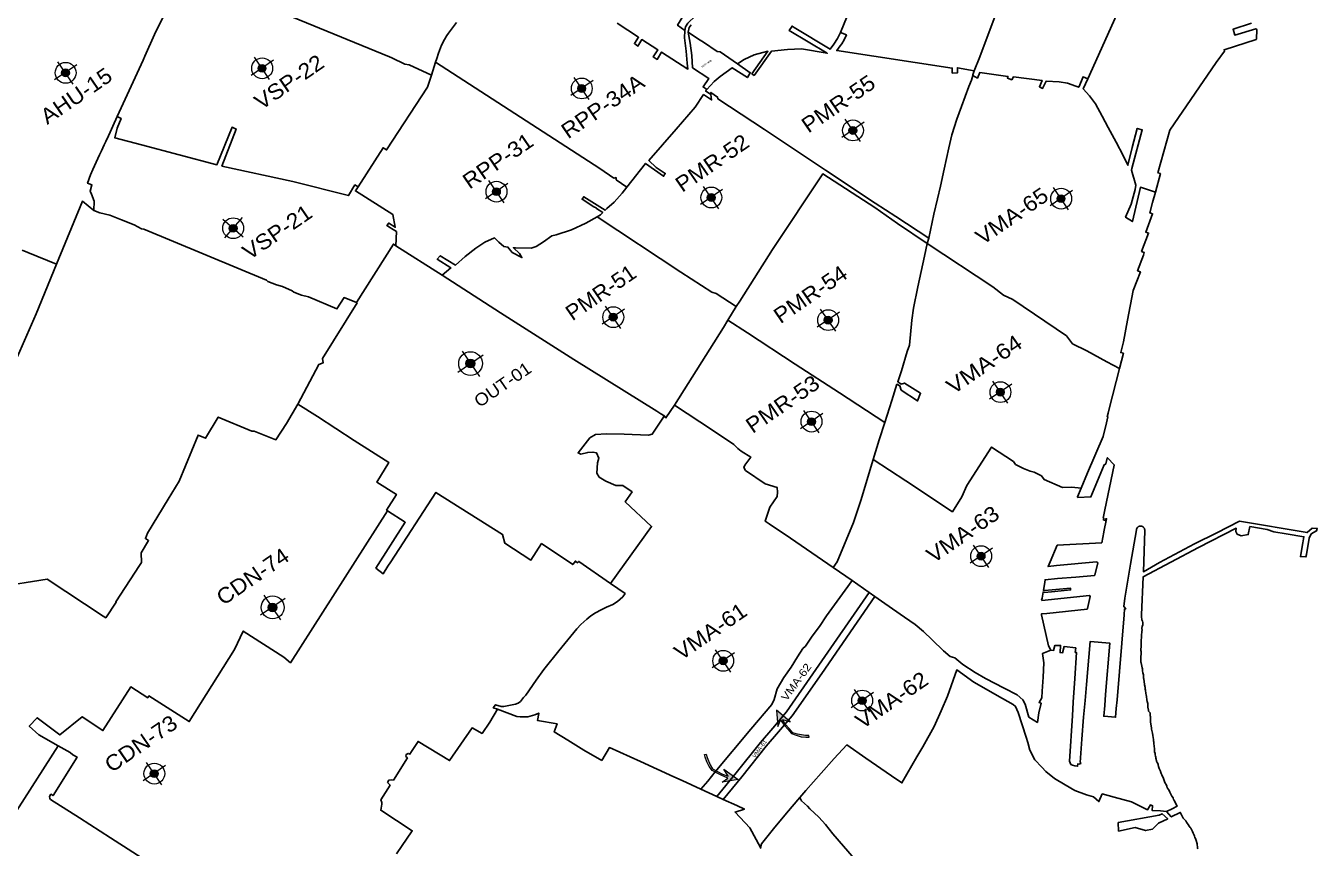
# Model space of a CAD drawing. Header units: metres. Extents: x 263924 to 318888, y 5017073 to 5064560.
# Drawn here: x 292786 to 302816, y 5038411 to 5044795 of the extents above; entities that cross this region are included whole.
import ezdxf

# ---------------------------------------------------------------- set-up
doc = ezdxf.new("R2010")
doc.units = ezdxf.units.M
doc.header["$LTSCALE"] = 38
for name, color, linetype, lineweight in [('1', 7, 'Continuous', 25), ('60', 7, 'Continuous', 13), ('61', 7, 'Continuous', 13)]:
    doc.layers.add(name, color=color, linetype=linetype, lineweight=lineweight)
doc.layers.add('6', color=7, linetype='Continuous')

msp = doc.modelspace()

# ---------------------------------------------------------------- hatches: boundary and pattern name
at = {"layer": '60'}
for points in [[(298722.32, 5039391.11), (298617.55, 5039482.73), (298627.04, 5039355.52), (298648.39, 5039405.37), (298681.58, 5039360.68), (298703.77, 5039334.49), (298734.03, 5039302.3), (298769.62, 5039287.43), (298809.32, 5039276.38), (298845.3, 5039273.42), (298869.12, 5039272.62), (298867.95, 5039285.38), (298841.27, 5039286.12), (298780.43, 5039296.92), (298744.05, 5039307.37), (298715.55, 5039339.81), (298687.04, 5039372.26), (298661.93, 5039410.95)], [(298206.65, 5039024.24), (298320.04, 5038943.53), (298194.09, 5038923.31), (298237.64, 5038955.62), (298186.48, 5038977.56), (298155.86, 5038993.09), (298117.55, 5039015.07), (298094.83, 5039046.25), (298074.9, 5039082.31), (298063.69, 5039116.64), (298057.39, 5039139.62), (298070.08, 5039141.44), (298076.97, 5039115.65), (298101.57, 5039058.96), (298120.16, 5039025.99), (298158.32, 5039005.78), (298196.48, 5038985.56), (298239.94, 5038970.08)]]:
    msp.add_hatch(color=256, dxfattribs=at).paths.add_polyline_path(points)
at = {"layer": '61'}
for points in [[(294646.07, 5044481.7, 1), (294595.71, 5044447.37, 1)], [(293119.74, 5044446.5, 1), (293069.39, 5044412.17, 1)], [(297128.72, 5044325.34, 1), (297078.36, 5044291.01, 1)], [(299234.99, 5043999.44, 1), (299184.63, 5043965.11, 1)], [(296466.26, 5043524.18, 1), (296415.9, 5043489.85, 1)], [(298134.86, 5043478.86, 1), (298084.5, 5043444.53, 1)], [(300851.82, 5043469.88, 1), (300801.47, 5043435.55, 1)], [(294416.1, 5043245.95, 1), (294376.28, 5043199.81, 1)], [(297373.23, 5042550.05, 1), (297322.88, 5042515.72, 1)], [(299042.57, 5042527.01, 1), (298992.21, 5042492.68, 1)], [(296259, 5042145.17, 1), (296219.87, 5042202.31, 1)], [(300380.34, 5041968.05, 1), (300329.98, 5041933.73, 1)], [(298913.18, 5041739.26, 1), (298862.82, 5041704.93, 1)], [(300230.63, 5040694.68, 1), (300180.28, 5040660.35, 1)], [(294730.01, 5040298.32, 1), (294674.62, 5040260.56, 1)], [(298227.35, 5039882.15, 1), (298177, 5039847.82, 1)], [(299306.73, 5039573.68, 1), (299256.37, 5039539.35, 1)], [(293808.63, 5039006.76, 1), (293758.27, 5038972.43, 1)]]:
    msp.add_hatch(color=256, dxfattribs=at).paths.add_polyline_path(points)

# ---------------------------------------------------------------- linework, layer by layer
at = {"layer": '1'}
for points in [[(297909.97, 5044788), (297903.8, 5044758.77), (297847.83, 5044798.88), (297996.47, 5045041.82), (298147.67, 5045283.66), (298165.39, 5045252.35), (298179.78, 5045192.19), (298179.97, 5045162.37), (298165.18, 5045115.12), (298121.66, 5045034.63), (298092.84, 5044987.89), (298046.66, 5044930.64), (297988.06, 5044872.67), (297927.45, 5044815.39)], [(298313.32, 5044499.75), (298412.2, 5044430.7), (298391.19, 5044392.83), (298271.66, 5044468.94), (298179.3, 5044401.89), (298132.22, 5044362.03), (298074.34, 5044299.42), (298046.55, 5044320.16), (298090.83, 5044386.05), (297963.03, 5044468.84), (297959.1, 5044564.24), (297945.79, 5044660.76), (297930.16, 5044745.47), (298009.9, 5044689.79), (298049.95, 5044667.76), (298155.9, 5044596.36), (298177.88, 5044594.03)], [(299787.61, 5043104.39), (299765.15, 5043006.48), (299714.33, 5042769.05), (299680.01, 5042603.31), (299667.42, 5042509.63), (299648.9, 5042315.36), (299632.56, 5042265.61), (299586.49, 5042117.78), (299557.73, 5042031.58), (299584.74, 5042012.64), (299610.47, 5042021.09), (299735.98, 5041942.53), (299712.51, 5041882.98), (299584.36, 5041966.92), (299575.64, 5042000.22), (299551.92, 5042012.02), (299512.42, 5041885.16), (299456.97, 5041715.06), (299105.92, 5041945.24), (298760.72, 5042168.96), (298391.68, 5042410.76), (298238.58, 5042510.89), (298303.86, 5042615.04), (298330.87, 5042657.19), (298584.45, 5043057.93), (298977.33, 5043645.92), (299379.25, 5043383.85), (299556.23, 5043260.87)], [(298303.86, 5042615.04), (298238.58, 5042510.89), (298204.88, 5042453.4), (297824.94, 5041849.19), (297757.32, 5041751.27), (297742.07, 5041768.67), (297718.94, 5041783.07), (297688.02, 5041802.31), (297043.71, 5042203.27), (296472.55, 5042565.9), (296020.25, 5042860.05), (296088.21, 5042914.84), (295981.27, 5042982.96), (296004.52, 5043010.26), (296123, 5042937.12), (296197.98, 5043004.92), (296282.03, 5043068.95), (296350.99, 5043115.96), (296427.19, 5043148.22), (296446.62, 5043129.15), (296459.61, 5043114.53), (296499.48, 5043081.59), (296530.04, 5043077.15), (296564.38, 5043035.46), (296639.46, 5042995.9), (296620.3, 5043027.61), (296573.25, 5043072.43), (296589.93, 5043071.68), (296711.48, 5043068.34), (296750.07, 5043081.45), (296807.71, 5043118.22), (296872.09, 5043164.55), (296905.78, 5043172.82), (297024.14, 5043211.64), (297135.17, 5043262.13), (297222.45, 5043312.59), (297873.92, 5042882.56), (298113.49, 5042726.28), (298147.38, 5042716.96)], [(299456.97, 5041715.06), (299415.02, 5041582.06), (299368.02, 5041428.39), (299271.7, 5041109.98), (299213.6, 5040940.39), (299086.75, 5040633.28), (299056.25, 5040590.3), (298724.67, 5040818.51), (298559.39, 5040928.26), (298528.95, 5040948.9), (298565.22, 5041057.93), (298621.25, 5041140.94), (298624.13, 5041173.66), (298622.12, 5041210.46), (298528.25, 5041239.49), (298375.39, 5041344.08), (298362.06, 5041364.96), (298371.28, 5041383.23), (298416.84, 5041447.06), (298342.35, 5041494.08), (298315.4, 5041512.66), (298286.14, 5041544.87), (298119.75, 5041654.89), (297824.94, 5041849.19), (298204.88, 5042453.4), (298238.58, 5042510.89), (298391.68, 5042410.76), (298760.72, 5042168.96), (299105.92, 5041945.24)], [(298303.73, 5038994.78), (298152.64, 5038812.17), (298028.5, 5038868.58), (298083.95, 5038932.25), (298140.52, 5039003.91), (298417.62, 5039334.82), (298579.16, 5039527.16), (298599.1, 5039566.51), (298622.33, 5039647.47), (298674.04, 5039735.74), (298730.68, 5039817), (298778.83, 5039897.05), (298821.91, 5039961.54), (298841.47, 5039979.27), (298894.82, 5040056.26), (298950.26, 5040131.18), (299005.65, 5040214.39), (299150.37, 5040415.21), (299203.6, 5040489.16), (299337.11, 5040395.58), (298922.93, 5039797.87), (298694.5, 5039468.44), (298587.9, 5039343.17), (298492.66, 5039232.29)], [(298348.33, 5038964.98), (298202.98, 5038789.29), (298152.64, 5038812.17), (298303.73, 5038994.78), (298492.66, 5039232.29), (298587.9, 5039343.17), (298694.5, 5039468.44), (298922.93, 5039797.87), (299337.11, 5040395.58), (299381.11, 5040364.74), (298967.53, 5039768.06), (298739.1, 5039438.64), (298632.5, 5039313.36), (298537.26, 5039202.48)], [(301270.26, 5038610.7), (301273.75, 5038544.19), (301402.76, 5038571.42), (301482.72, 5038547.56), (301536.78, 5038557.92), (301584.55, 5038604.9), (301655.08, 5038640), (301610.9, 5038678.99), (301587.51, 5038667.83)]]:
    msp.add_lwpolyline(points, close=True, dxfattribs=at)
for points in [[(294048.35, 5045196.02), (295612.06, 5044554.94), (295627.72, 5044545.67), (295730.7, 5044498.2), (295763.65, 5044492.8), (295936.83, 5044411.82), (295906.41, 5044317.54), (295588.43, 5043830.76), (295560.78, 5043847.74), (295366.21, 5043545.29), (295342.74, 5043559.14), (295292.51, 5043477.43), (294858.91, 5043585.5), (294309.16, 5043705.84), (294420.19, 5043993.46), (294387.63, 5044007.55), (294270.14, 5043716), (293685.16, 5043871.75), (293478.37, 5043924.82), (293496.5, 5043999.43), (293527.03, 5044074.11), (293496.32, 5044090.42), (293696.36, 5044526.95), (293710.52, 5044558.29), (293786.39, 5044726.32), (293811.11, 5044781.07), (293881.07, 5044919.69)], [(296131.82, 5044821.01), (296068.54, 5044737.73), (296056.35, 5044718.46), (296036.72, 5044687.85), (296014.63, 5044645.13), (295992.23, 5044583.39), (295978.21, 5044540.37), (295968.99, 5044511.52), (295936.83, 5044411.82), (295763.65, 5044492.8), (295730.7, 5044498.2), (295627.72, 5044545.67), (295612.06, 5044554.94), (294048.35, 5045196.02)], [(300376.33, 5045040.42), (300196.15, 5044554.87), (300152.26, 5044446.44), (300022.11, 5044468.83), (300023.14, 5044430.06), (299981.16, 5044427.85), (299981.16, 5044466.78), (299084.36, 5044601.99), (299112.01, 5044638.87), (299123.27, 5044655.26), (299141.69, 5044685.99), (299159.66, 5044723.95), (299113.03, 5044743.36), (299188.43, 5044925.66)], [(301281.12, 5044929.33), (301035.73, 5044383.37), (300997.92, 5044399.65), (300964.36, 5044317.29), (300941.6, 5044326.61), (300876.19, 5044350.66), (300810.93, 5044360.86), (300712.12, 5044365.75), (300683.04, 5044309.37), (300658.39, 5044321.29), (300679.95, 5044370.95), (300457.4, 5044399.96), (300443.24, 5044375.65), (300409.58, 5044388.98), (300413.94, 5044402.13), (300194.94, 5044431.74), (300176.68, 5044388.48), (300140.52, 5044407.97), (300141.57, 5044414.72), (300152.26, 5044446.44), (300196.15, 5044554.87), (300376.33, 5045040.42)], [(293881.07, 5044919.69), (293811.11, 5044781.07), (293786.39, 5044726.32), (293710.52, 5044558.29), (293696.36, 5044526.95), (293496.32, 5044090.42), (293416.94, 5043918.45), (293412.56, 5043908.94), (293406.83, 5043896.53), (293395.17, 5043871.27), (293373.02, 5043823.28), (293359.48, 5043793.93), (293306.13, 5043678.35), (293287.18, 5043637.28), (293265.57, 5043572.14), (293299.49, 5043560), (293286.86, 5043512.13), (293297.41, 5043487.15), (293317.02, 5043434.47), (293313.92, 5043360.81), (293225.21, 5043433.26), (293024.29, 5042943.41), (292801.72, 5043036.15), (292758.26, 5043054.26)], [(299188.43, 5044925.66), (299113.03, 5044743.36), (299090.51, 5044696.24), (299061.84, 5044651.16), (299033.18, 5044612.24), (298754.72, 5044782.28), (298737.65, 5044792.38), (298715.36, 5044757.07), (299010.96, 5044581.39), (298809.54, 5044615.72), (298702.69, 5044612.1), (298576.73, 5044597.43), (298443, 5044409.96), (298425.13, 5044422.33), (298549.47, 5044597.58), (298441.9, 5044568.61), (298365.84, 5044534.18), (298313.32, 5044499.75), (298177.88, 5044594.03), (298155.9, 5044596.36), (298049.95, 5044667.76), (298009.9, 5044689.79), (297930.16, 5044745.47), (297939.08, 5044782.78), (297952.85, 5044801.96)], [(301380.74, 5043274.73), (301328.32, 5043308.28), (301371.79, 5043409.84), (301402.21, 5043523.82), (301408.76, 5043558.53), (301374.76, 5043673.35), (301376.86, 5043686.85), (301456.95, 5043986.73), (301418.44, 5043998.51), (301379.23, 5043850.17), (301346.26, 5043712.38), (301309.5, 5043787.29), (301254.45, 5043892.72), (301193.69, 5044005.96), (301146.14, 5044092.92), (301093.23, 5044189.95), (301047.62, 5044252.41), (300999.32, 5044304.91), (301035.73, 5044383.37), (301281.12, 5044929.33)], [(297952.85, 5044801.96), (297939.08, 5044782.78), (297930.16, 5044745.47), (297945.79, 5044660.76), (297959.1, 5044564.24), (297963.03, 5044468.84), (298090.83, 5044386.05), (298046.55, 5044320.16), (298074.34, 5044299.42), (298065.21, 5044289.54), (298107.12, 5044261.8), (298112.29, 5044218.87), (298050.72, 5044260.55), (297983.71, 5044162.69), (297836.26, 5043993.37), (297625.01, 5043748.92), (297681.52, 5043696.04), (297753.13, 5043649.59), (297739.12, 5043627.53), (297599.2, 5043726.44), (297454.2, 5043543.25), (297372.05, 5043599.75), (297371.06, 5043616.88), (297353.34, 5043612.61), (297243.5, 5043688.16), (295968.99, 5044511.52), (295978.21, 5044540.37), (295992.23, 5044583.39), (296014.63, 5044645.13), (296036.72, 5044687.85), (296056.35, 5044718.46), (296068.54, 5044737.73), (296131.82, 5044821.01)], [(297847.83, 5044798.88), (297903.8, 5044758.77), (297903.09, 5044702.66), (297914.06, 5044596.99), (297923.12, 5044505.1), (297929.14, 5044458.56), (297724.27, 5044590.97), (297689.98, 5044534.08), (297659.15, 5044553.92), (297695.45, 5044607.89), (297569.66, 5044687.74), (297540.47, 5044637.56), (297512.61, 5044656.21), (297545.52, 5044705.7), (297378.66, 5044815.63)], [(297378.66, 5044815.63), (297545.52, 5044705.7), (297512.61, 5044656.21), (297540.47, 5044637.56), (297569.66, 5044687.74), (297695.45, 5044607.89), (297659.15, 5044553.92), (297689.98, 5044534.08), (297724.27, 5044590.97), (297929.14, 5044458.56), (297923.12, 5044505.1), (297914.06, 5044596.99), (297903.09, 5044702.66), (297903.8, 5044758.77), (297909.97, 5044788), (297927.45, 5044815.39)], [(298313.32, 5044499.75), (298365.84, 5044534.18), (298441.9, 5044568.61), (298549.47, 5044597.58), (298425.13, 5044422.33), (298443, 5044409.96), (298576.73, 5044597.43), (298702.69, 5044612.1), (298809.54, 5044615.72), (299010.96, 5044581.39), (298715.36, 5044757.07), (298737.65, 5044792.38), (298754.72, 5044782.28), (299033.18, 5044612.24), (299061.84, 5044651.16), (299090.51, 5044696.24), (299113.03, 5044743.36)], [(302306.09, 5044816.51), (302163.39, 5044768.51), (302176.19, 5044723.31), (302338.79, 5044772.11), (302346.19, 5044766.91), (302343.5, 5044691.84), (302342.59, 5044689.71), (302092.99, 5044608.61), (302095.09, 5044598.71), (302032.39, 5044510.61), (301671.59, 5043984.2), (301579.19, 5043652.4), (301598.39, 5043647.3), (301559.29, 5043502.24), (301443.02, 5043541.65), (301380.74, 5043274.73)], [(299113.03, 5044743.36), (299159.66, 5044723.95), (299141.69, 5044685.99), (299123.27, 5044655.26), (299112.01, 5044638.87), (299084.36, 5044601.99), (299981.16, 5044466.78), (299981.16, 5044427.85), (300023.14, 5044430.06), (300022.11, 5044468.83), (300152.26, 5044446.44), (300141.57, 5044414.72), (300140.52, 5044407.97), (300130.34, 5044373.98), (300110.06, 5044322.9), (300052.25, 5044167.84), (300018.33, 5044069.96), (299978.49, 5043948.99), (299955.51, 5043847.54), (299917.79, 5043682.29), (299889.43, 5043551.24), (299866.29, 5043452.2), (299839.83, 5043331.62), (299799.21, 5043146.47), (299544.03, 5043314.75), (299383.64, 5043419.3), (298996.03, 5043674.4), (298523.56, 5043989.99), (298161.19, 5044226.7), (298159.2, 5044241.07), (298106.58, 5044278.3), (298107.12, 5044261.8), (298065.21, 5044289.54), (298074.34, 5044299.42), (298132.22, 5044362.03), (298179.3, 5044401.89), (298271.66, 5044468.94), (298391.19, 5044392.83), (298412.2, 5044430.7), (298313.32, 5044499.75)], [(295665.79, 5043197.51), (295625.88, 5043222.13), (295622.44, 5043222.9), (295620.82, 5043227.01), (295617.77, 5043227.14), (295591.3, 5043243.55), (295604.78, 5043263.02), (295655.97, 5043230.6), (295635.91, 5043330.39), (295345.52, 5043513.12), (295366.21, 5043545.29), (295560.78, 5043847.74), (295588.43, 5043830.76), (295906.41, 5044317.54), (295936.83, 5044411.82), (295968.99, 5044511.52), (297243.5, 5043688.16), (297353.34, 5043612.61), (297371.06, 5043616.88), (297372.05, 5043599.75), (297454.2, 5043543.25)], [(300916.51, 5042324.93), (300869.12, 5042387.8), (300451.18, 5042669.23), (300380.37, 5042703.06), (300297.27, 5042767.49), (299787.61, 5043104.39), (299799.21, 5043146.47), (299839.83, 5043331.62), (299866.29, 5043452.2), (299889.43, 5043551.24), (299917.79, 5043682.29), (299955.51, 5043847.54), (299978.49, 5043948.99), (300018.33, 5044069.96), (300052.25, 5044167.84), (300110.06, 5044322.9), (300130.34, 5044373.98), (300140.52, 5044407.97), (300176.68, 5044388.48), (300194.94, 5044431.74), (300413.94, 5044402.13), (300409.58, 5044388.98), (300443.24, 5044375.65), (300457.4, 5044399.96), (300679.95, 5044370.95), (300658.39, 5044321.29), (300683.04, 5044309.37), (300712.12, 5044365.75), (300810.93, 5044360.86), (300876.19, 5044350.66), (300941.6, 5044326.61), (300964.36, 5044317.29), (300997.92, 5044399.65), (301035.73, 5044383.37)], [(301035.73, 5044383.37), (300999.32, 5044304.91), (301047.62, 5044252.41), (301093.23, 5044189.95), (301146.14, 5044092.92), (301193.69, 5044005.96), (301254.45, 5043892.72), (301309.5, 5043787.29), (301346.26, 5043712.38), (301379.23, 5043850.17), (301418.44, 5043998.51), (301456.95, 5043986.73), (301376.86, 5043686.85), (301374.76, 5043673.35), (301408.76, 5043558.53), (301402.21, 5043523.82), (301371.79, 5043409.84), (301328.32, 5043308.28), (301380.74, 5043274.73), (301443.02, 5043541.65), (301559.29, 5043502.24), (301537.69, 5043422.1), (301515.89, 5043343.2), (301537.29, 5043335.4), (301484.19, 5043193.5), (301506.09, 5043185.6), (301451.9, 5043043.1), (301473, 5043034.5), (301466.1, 5043015.2), (301420.6, 5042893.59), (301443, 5042884.7), (301388, 5042738.99), (301343.02, 5042509), (301310.91, 5042340.49), (301290.11, 5042257.89), (301311.21, 5042252.39), (301281.03, 5042135.39), (301180.98, 5042185.39), (301027.24, 5042270.76), (300916.51, 5042324.93)], [(299799.21, 5043146.47), (299787.61, 5043104.39), (299556.23, 5043260.87), (299379.25, 5043383.85), (298977.33, 5043645.92), (298584.45, 5043057.93), (298330.87, 5042657.19), (298303.86, 5042615.04), (298147.38, 5042716.96), (298113.49, 5042726.28), (297873.92, 5042882.56), (297222.45, 5043312.59), (297250.19, 5043328.62), (297266.74, 5043344.72), (297219, 5043375.79), (297214.95, 5043382.73), (297196.83, 5043390.22), (297106.42, 5043449.06), (297119.84, 5043467.68), (297285.12, 5043362.59), (297299.15, 5043376.23), (297355.29, 5043425.16), (297416.86, 5043495.83), (297454.2, 5043543.25), (297599.2, 5043726.44), (297739.12, 5043627.53), (297753.13, 5043649.59), (297681.52, 5043696.04), (297625.01, 5043748.92), (297836.26, 5043993.37), (297983.71, 5044162.69), (298050.72, 5044260.55), (298112.29, 5044218.87), (298107.12, 5044261.8), (298106.58, 5044278.3), (298159.2, 5044241.07), (298161.19, 5044226.7), (298523.56, 5043989.99), (298996.03, 5043674.4), (299383.64, 5043419.3)], [(293373.02, 5043823.28), (293395.17, 5043871.27), (293406.83, 5043896.53), (293412.56, 5043908.94), (293416.94, 5043918.45), (293496.32, 5044090.42), (293527.03, 5044074.11), (293496.5, 5043999.43), (293478.37, 5043924.82), (293685.16, 5043871.75), (294270.14, 5043716), (294387.63, 5044007.55), (294420.19, 5043993.46), (294309.16, 5043705.84), (294858.91, 5043585.5), (295292.51, 5043477.43), (295342.74, 5043559.14), (295366.21, 5043545.29)], [(295366.21, 5043545.29), (295345.52, 5043513.12), (295635.91, 5043330.39), (295655.97, 5043230.6), (295604.78, 5043263.02), (295591.3, 5043243.55), (295617.77, 5043227.14), (295620.82, 5043227.01), (295622.44, 5043222.9), (295625.88, 5043222.13), (295665.79, 5043197.51), (295659.96, 5043087.68), (295640.63, 5043099.9), (295353.66, 5042647.89), (295258.35, 5042685.74), (295202.54, 5042597.6), (294981.08, 5042690.57), (294926.23, 5042703.46), (294866.84, 5042727.99), (294854.62, 5042737.25), (294780.15, 5042770.74), (294732.58, 5042783.46), (294666.75, 5042810.65), (294655.08, 5042820.1), (293702.27, 5043215.6), (293684.4, 5043219.65), (293627.01, 5043248.92), (293530.12, 5043287.77), (293438.27, 5043325.01), (293361.15, 5043342.34), (293313.92, 5043360.81), (293317.02, 5043434.47), (293297.41, 5043487.15), (293286.86, 5043512.13), (293299.49, 5043560), (293265.57, 5043572.14), (293287.18, 5043637.28), (293306.13, 5043678.35), (293359.48, 5043793.93), (293373.02, 5043823.28)], [(297454.2, 5043543.25), (297416.86, 5043495.83), (297355.29, 5043425.16), (297299.15, 5043376.23), (297285.12, 5043362.59), (297119.84, 5043467.68), (297106.42, 5043449.06), (297196.83, 5043390.22), (297214.95, 5043382.73), (297219, 5043375.79), (297266.74, 5043344.72), (297250.19, 5043328.62), (297222.45, 5043312.59), (297135.17, 5043262.13), (297024.14, 5043211.64), (296905.78, 5043172.82), (296872.09, 5043164.55), (296807.71, 5043118.22), (296750.07, 5043081.45), (296711.48, 5043068.34), (296589.93, 5043071.68), (296573.25, 5043072.43), (296620.3, 5043027.61), (296639.46, 5042995.9), (296564.38, 5043035.46), (296530.04, 5043077.15), (296499.48, 5043081.59), (296459.61, 5043114.53), (296446.62, 5043129.15), (296427.19, 5043148.22), (296350.99, 5043115.96), (296282.03, 5043068.95), (296197.98, 5043004.92), (296123, 5042937.12), (296004.52, 5043010.26), (295981.27, 5042982.96), (296088.21, 5042914.84), (296020.25, 5042860.05), (295659.96, 5043087.68), (295665.79, 5043197.51)], [(299383.64, 5043419.3), (299544.03, 5043314.75), (299799.21, 5043146.47)], [(295970.8, 5041173.37), (295621.35, 5040635.16), (295597.75, 5040600.25), (295560.65, 5040540.25), (295504.95, 5040585.15), (295732.75, 5040940.96), (295595.13, 5041030.52), (295588.14, 5041035.06), (295664.34, 5041157.36), (295511.34, 5041252.96), (295606.54, 5041404.56), (295337.54, 5041576.36), (295052.64, 5041760.86), (294899.53, 5041859.06), (295063.11, 5042165.96), (295094.35, 5042178.01), (295090.12, 5042212.72), (295358.42, 5042644.77), (295353.66, 5042647.89), (295640.63, 5043099.9), (295659.96, 5043087.68)], [(295659.96, 5043087.68), (296020.25, 5042860.05), (296472.55, 5042565.9), (297043.71, 5042203.27), (297688.02, 5041802.31), (297718.94, 5041783.07), (297742.07, 5041768.67), (297738.79, 5041755.83), (297677.54, 5041664.59), (297651.24, 5041623.73), (297622.03, 5041617.41), (297432.54, 5041623.8), (297297.02, 5041628.11), (297210.91, 5041623.23), (297167.98, 5041595.59), (297075.48, 5041479.24), (297097.32, 5041470.2), (297151.05, 5041483.36), (297190.29, 5041485.74), (297219.12, 5041479.75), (297235.62, 5041438.97), (297225.06, 5041403.05), (297221.1, 5041322.68), (297238.62, 5041291.3), (297291.32, 5041259.89), (297368.65, 5041227.7), (297423.77, 5041227.39), (297494.37, 5041176.92), (297442.27, 5041099.9), (297645.93, 5040908.5), (297328.54, 5040464.76), (297080.74, 5040637.76), (297071.94, 5040626.26), (297054.54, 5040639.46), (297034.14, 5040612.46), (296792.44, 5040775.86), (296709.64, 5040647.36), (296506.59, 5040778.42), (296489.56, 5040846.68), (295970.8, 5041173.37)], [(299680.01, 5042603.31), (299714.33, 5042769.05), (299765.15, 5043006.48), (299787.61, 5043104.39), (300297.27, 5042767.49), (300380.37, 5042703.06), (300451.18, 5042669.23), (300869.12, 5042387.8), (300916.51, 5042324.93), (301027.24, 5042270.76), (301180.98, 5042185.39), (301281.03, 5042135.39)], [(292758.26, 5043054.26), (292801.72, 5043036.15), (293024.29, 5042943.41), (292865.96, 5042558.99), (292722.12, 5042228.37)], [(301281.03, 5042135.39), (301200.21, 5041822.08), (301191.98, 5041788.21), (301185.01, 5041759.58), (301189.21, 5041758.48), (301178.71, 5041713.28), (301152.72, 5041607.28), (301033.32, 5041324.18), (300983.44, 5041205.69), (300910.17, 5041212.73), (300837.16, 5041211.84), (300694.3, 5041272.89), (300674.09, 5041302.38), (300618.55, 5041330.79), (300585.74, 5041338.65), (300535.58, 5041359.19), (300473.72, 5041390.49), (300456.58, 5041413.41), (300286.98, 5041524.04), (300096.13, 5041227.23), (300056.3, 5041137.84), (299983.41, 5041022.92), (299621.94, 5041262.13), (299368.02, 5041428.39), (299415.02, 5041582.06), (299456.97, 5041715.06), (299512.42, 5041885.16), (299551.92, 5042012.02), (299575.64, 5042000.22), (299584.36, 5041966.92), (299712.51, 5041882.98), (299735.98, 5041942.53), (299610.47, 5042021.09), (299584.74, 5042012.64), (299557.73, 5042031.58), (299586.49, 5042117.78), (299632.56, 5042265.61), (299648.9, 5042315.36), (299667.42, 5042509.63), (299680.01, 5042603.31)], [(292558.96, 5040438.34), (292952.35, 5040499.05), (293386.76, 5040212.45), (293406.61, 5040199.91), (293488.96, 5040321.45), (293484.56, 5040322.85), (293668.93, 5040606.29), (293684.16, 5040629.71), (293681.62, 5040704.31), (293740.06, 5040798.47), (293715.02, 5040813.8), (293730.26, 5040856.86), (293890.5, 5041119.5), (293976.55, 5041260.67), (294123.73, 5041618.01), (294182.63, 5041593.74), (294280.45, 5041757.23), (294542.74, 5041648.93), (294559.39, 5041648.24), (294728.64, 5041581.76), (294811.44, 5041707.36), (294899.53, 5041859.06), (295052.64, 5041760.86), (295337.54, 5041576.36), (295606.54, 5041404.56), (295511.34, 5041252.96), (295664.34, 5041157.36), (295588.14, 5041035.06), (295595.13, 5041030.52)], [(297494.37, 5041176.92), (297423.77, 5041227.39), (297368.65, 5041227.7), (297291.32, 5041259.89), (297238.62, 5041291.3), (297221.1, 5041322.68), (297225.06, 5041403.05), (297235.62, 5041438.97), (297219.12, 5041479.75), (297190.29, 5041485.74), (297151.05, 5041483.36), (297097.32, 5041470.2), (297075.48, 5041479.24), (297167.98, 5041595.59), (297210.91, 5041623.23), (297297.02, 5041628.11), (297432.54, 5041623.8), (297622.03, 5041617.41), (297651.24, 5041623.73), (297677.54, 5041664.59), (297738.79, 5041755.83), (297742.07, 5041768.67), (297757.32, 5041751.27), (297824.94, 5041849.19)], [(297824.94, 5041849.19), (298119.75, 5041654.89), (298286.14, 5041544.87), (298315.4, 5041512.66), (298342.35, 5041494.08), (298416.84, 5041447.06), (298371.28, 5041383.23), (298362.06, 5041364.96), (298375.39, 5041344.08), (298528.25, 5041239.49), (298622.12, 5041210.46), (298624.13, 5041173.66), (298621.25, 5041140.94), (298565.22, 5041057.93), (298528.95, 5040948.9), (298559.39, 5040928.26), (298724.67, 5040818.51), (299056.25, 5040590.3), (299203.6, 5040489.16), (299150.37, 5040415.21), (299005.65, 5040214.39), (298950.26, 5040131.18), (298894.82, 5040056.26), (298841.47, 5039979.27), (298821.91, 5039961.54), (298778.83, 5039897.05), (298730.68, 5039817), (298674.04, 5039735.74), (298622.33, 5039647.47), (298599.1, 5039566.51), (298579.16, 5039527.16), (298417.62, 5039334.82), (298140.52, 5039003.91), (298083.95, 5038932.25), (298028.5, 5038868.58), (297883.06, 5038935.85), (297817.96, 5038966.25), (297561.16, 5039084.55), (297318.46, 5039192.15), (297259.96, 5039091.35)], [(300384.7, 5039654.36), (300239.73, 5039728.21), (300159.04, 5039773.72), (300063.29, 5039838.13), (300002.51, 5039889.18), (299965.58, 5039897.92), (299912.48, 5039942.43), (299826.22, 5040027.6), (299757.03, 5040091.94), (299693.9, 5040146.36), (299611.81, 5040203.65), (299457.32, 5040311.33), (299381.11, 5040364.74), (299337.11, 5040395.58), (299203.6, 5040489.16), (299056.25, 5040590.3), (299086.75, 5040633.28), (299213.6, 5040940.39), (299271.7, 5041109.98), (299368.02, 5041428.39), (299621.94, 5041262.13), (299983.41, 5041022.92), (300056.3, 5041137.84), (300096.13, 5041227.23), (300286.98, 5041524.04), (300456.58, 5041413.41), (300473.72, 5041390.49), (300535.58, 5041359.19), (300585.74, 5041338.65), (300618.55, 5041330.79), (300674.09, 5041302.38), (300694.3, 5041272.89), (300837.16, 5041211.84), (300910.17, 5041212.73), (300983.44, 5041205.69)], [(300983.44, 5041205.69), (300955.22, 5041138.68), (300955.52, 5041136.18), (300957.62, 5041134.08), (301058.82, 5041138.28), (301162.82, 5041387.58), (301172.22, 5041391.58), (301174.72, 5041393.98), (301184.72, 5041437.58), (301186.12, 5041439.98), (301188.12, 5041440.28), (301190.02, 5041439.18), (301237.22, 5041388.88), (301238.62, 5041385.88), (301238.42, 5041383.68), (301167.17, 5041036.75), (301154.15, 5040973.49), (301159.05, 5040972.48), (301156.22, 5040958.76), (301172.87, 5040955.31), (301175.83, 5040968.99), (301180.73, 5040967.98), (301158.73, 5040866.47), (301158.73, 5040863.67), (301142.23, 5040781.97), (300797.23, 5040762.57), (300741.33, 5040634.17), (300726.23, 5040597.57), (300791.83, 5040604.57), (301102.93, 5040632.67), (301105.33, 5040632.37), (301107.33, 5040631.67), (301109.13, 5040630.37), (301110.53, 5040628.77), (301111.53, 5040626.87), (301112.03, 5040624.77), (301112.03, 5040622.57), (301089.44, 5040532.07), (301087.83, 5040529.77), (301085.83, 5040528.97)], [(292971.8, 5038797.4), (292969.02, 5038812.99), (292981.58, 5038830.05), (292997.81, 5038819.69), (293183.76, 5039117.87), (293151.17, 5039136.44), (293130.06, 5039152.64), (293036.65, 5039206.7), (292887.7, 5039292.02), (292812.25, 5039357.89), (292873.43, 5039423.85), (293050.92, 5039289.99), (293222.72, 5039431.91), (293384.67, 5039323.76), (293600.79, 5039663.12), (293733.18, 5039579.31), (293742.52, 5039593.63), (294055.32, 5039394.26), (294407.81, 5039954.66), (294474.79, 5040096.8), (294790.88, 5039893.38), (294841.65, 5039850.25), (295595.13, 5041030.52), (295732.75, 5040940.96), (295504.95, 5040585.15), (295560.65, 5040540.25), (295597.75, 5040600.25), (295621.35, 5040635.16), (295970.8, 5041173.37), (296489.56, 5040846.68), (296506.59, 5040778.42), (296709.64, 5040647.36), (296792.44, 5040775.86), (297034.14, 5040612.46), (297054.54, 5040639.46), (297071.94, 5040626.26), (297080.74, 5040637.76), (297328.54, 5040464.76)], [(297259.96, 5039091.35), (297120.96, 5039172.95), (296995.96, 5039249.55), (296889.76, 5039313.75), (296912.86, 5039376.65), (296761.56, 5039401.65), (296769.36, 5039456.11), (296769.96, 5039460.25), (296738.36, 5039447.35), (296685.73, 5039431.21), (296624.94, 5039430.18), (296600.88, 5039432.72), (296449.76, 5039489.35), (296417.2, 5039501.55), (296433.31, 5039525.17), (296478.2, 5039510.51), (296498.79, 5039511.26), (296589.17, 5039529.22), (296610.1, 5039537.93), (296627.71, 5039549.34), (296651.66, 5039581.95), (296668.42, 5039600.09), (296750.26, 5039715.99), (296810.49, 5039798.07), (296924.81, 5039943.77), (297065.39, 5040114.44), (297096.57, 5040147.06), (297142.69, 5040189.46), (297175.12, 5040213.55), (297211.39, 5040238.81), (297254.07, 5040262.02), (297295.49, 5040282.43), (297344.51, 5040302.62), (297382.84, 5040325.62), (297423.09, 5040362.75), (297440.12, 5040386.86), (297328.54, 5040464.76), (297645.93, 5040908.5), (297442.27, 5041099.9), (297494.37, 5041176.92)], [(295595.13, 5041030.52), (294841.65, 5039850.25), (294790.88, 5039893.38), (294474.79, 5040096.8), (294407.81, 5039954.66), (294055.32, 5039394.26), (293742.52, 5039593.63), (293733.18, 5039579.31), (293600.79, 5039663.12), (293384.67, 5039323.76), (293222.72, 5039431.91), (293050.92, 5039289.99), (292873.43, 5039423.85), (292812.25, 5039357.89), (292887.7, 5039292.02), (293036.65, 5039206.7), (292615.21, 5038545.92), (292645.02, 5038526.78), (292628.43, 5038474.65), (292616.44, 5038421.27), (292612.35, 5038387.16)], [(300903.14, 5039061.26), (300915.23, 5039055.56), (300934.05, 5039050.64), (300954.79, 5039047.12), (300956.48, 5039064.88), (300971.43, 5039064.11), (300973.76, 5039064.62), (300979.2, 5039069.74), (300979.11, 5039072.75), (300975.26, 5039076.96), (300987.46, 5039258.06), (301000.26, 5039429.06), (301014.65, 5039556.46), (301025.25, 5039680.66), (301053.64, 5040016.67), (301206.64, 5040002.07), (301173.15, 5039602.86), (301165.85, 5039518.96), (301158.86, 5039434.96), (301249.66, 5039427.16), (301255.26, 5039495.06), (301261.35, 5039562.77), (301316.34, 5040222.07), (301320.24, 5040268.87), (301329.44, 5040268.47), (301315.34, 5040285.97), (301321.44, 5040351.57), (301366.63, 5040616.67), (301411.93, 5040881.88), (301412.53, 5040886.28), (301413.43, 5040889.28), (301414.53, 5040892.08), (301417.53, 5040897.38), (301419.43, 5040899.68), (301421.63, 5040901.98), (301423.83, 5040903.98), (301426.33, 5040905.88), (301428.93, 5040907.48), (301431.63, 5040908.78), (301434.53, 5040909.78)], [(301434.53, 5040909.78), (301440.53, 5040911.08), (301443.53, 5040911.38), (301449.53, 5040910.88), (301452.63, 5040910.38), (301458.33, 5040908.18), (301461.03, 5040906.88), (301463.53, 5040905.18), (301465.93, 5040903.28), (301468.23, 5040901.08), (301470.23, 5040898.88), (301473.53, 5040893.78), (301475.73, 5040888.08), (301477.03, 5040882.18), (301477.13, 5040875.98), (301466.74, 5040557.32), (301591.39, 5040627.99), (301863.85, 5040772.88), (302036.05, 5040859.7), (302213.9, 5040950.63)], [(302213.9, 5040950.63), (302737.32, 5040861.35), (302776.52, 5040896.47), (302815.94, 5040892.81), (302810.46, 5040873.67), (302769.31, 5040850.11), (302753.21, 5040818.88), (302732.05, 5040690.97), (302729.01, 5040671.45), (302685.75, 5040674.46), (302704.89, 5040781.44), (302713.52, 5040828.83), (302575.86, 5040851.59), (302479.67, 5040867.86), (302428.55, 5040884.6), (302293.32, 5040906.98), (302279.98, 5040845.33), (302226.09, 5040836.25), (302194.1, 5040847.5), (302183.91, 5040870.33), (302187.71, 5040894.74), (301894.59, 5040745.58), (301465.35, 5040518.19), (301451.47, 5040222.07), (301452.1, 5040210.83), (301455.24, 5040184.08), (301457.83, 5040177.77), (301457.99, 5040172.97), (301462.53, 5040163.18), (301462.76, 5040159.34), (301462.15, 5040153.45), (301461.41, 5040149.48), (301462.21, 5040147.4), (301460.74, 5040145.87), (301456.96, 5040133.07), (301455.2, 5040120.04), (301454.6, 5040111.98), (301456.26, 5040107.72), (301456.52, 5040103.95), (301455.46, 5040101.71)], [(301085.83, 5040528.97), (300942.33, 5040516.17), (300798.6, 5040503.38), (300703.03, 5040494.87), (300700.24, 5040477.07), (300689.34, 5040412.27), (300697.54, 5040410.77), (300757.74, 5040416.67), (300899.14, 5040430.57), (300900.64, 5040416.27), (300827.14, 5040409.07), (300753.74, 5040401.67), (300697.04, 5040396.07), (300686.94, 5040399.47), (300678.74, 5040352.57), (300675.64, 5040336.07), (300677.44, 5040333.37), (301048.14, 5040372.67), (301052.04, 5040365.67), (301032.84, 5040271.77), (301029.24, 5040267.17), (300715.24, 5040233.97), (300674.74, 5040229.97), (300675.94, 5040222.07), (300728.15, 5039980.73), (300748.23, 5039947.43), (300681.83, 5039921.21), (300693.26, 5039850.53), (300689.03, 5039737.92), (300680.79, 5039629.26), (300676.15, 5039578.42), (300655.48, 5039541.42), (300671.46, 5039535.54), (300655.02, 5039460.72), (300642.56, 5039387.9), (300575.53, 5039428.35), (300548.96, 5039527.82), (300530.79, 5039561.59), (300486.69, 5039601.18), (300384.7, 5039654.36)], [(297328.54, 5040464.76), (297440.12, 5040386.86), (297423.09, 5040362.75), (297382.84, 5040325.62), (297344.51, 5040302.62), (297295.49, 5040282.43), (297254.07, 5040262.02), (297211.39, 5040238.81), (297175.12, 5040213.55), (297142.69, 5040189.46), (297096.57, 5040147.06), (297065.39, 5040114.44), (296924.81, 5039943.77), (296810.49, 5039798.07), (296750.26, 5039715.99), (296668.42, 5039600.09), (296651.66, 5039581.95), (296627.71, 5039549.34), (296610.1, 5039537.93), (296589.17, 5039529.22), (296498.79, 5039511.26), (296478.2, 5039510.51), (296433.31, 5039525.17), (296417.2, 5039501.55), (296449.76, 5039489.35), (296391.12, 5039388.35), (296330.08, 5039302.33), (296252.56, 5039345.34), (296077.76, 5039091.46), (295832.34, 5039240.49), (295782.25, 5039162.06), (295769.49, 5039141.98), (295755.73, 5039146.13), (295741.25, 5039139.18), (295738.06, 5039123.67), (295750.56, 5039112.2), (295640.74, 5038939.4), (295624.41, 5038941.68), (295604.8, 5038938.62), (295595.86, 5038922.13)], [(300678.23, 5039039.84), (300622.83, 5039096.43), (300583.39, 5039171.76), (300569.05, 5039231.74), (300555.74, 5039272.76), (300493.25, 5039463.54), (300473.97, 5039511.17), (300455.43, 5039525.82), (300372.16, 5039573.25), (300150.39, 5039700.2), (300016.79, 5039795.05), (299944.22, 5039590.04), (299895.02, 5039478.56), (299841.06, 5039355.78), (299753.49, 5039198.95), (299705.67, 5039121.32), (299591.03, 5038917.61), (299508.48, 5038973.5), (299309.38, 5039109.24), (299162.06, 5039213.08), (299065.73, 5039107.11), (298963.84, 5038994.08), (298843.65, 5038859.11), (298797.54, 5038804.82), (298694.9, 5038683.97), (298593.92, 5038560.88), (298500.31, 5038445.32), (298492.77, 5038415.88), (298409.22, 5038568.46), (298294.46, 5038691.98), (298367.26, 5038714.66), (298308.52, 5038741.34), (298202.98, 5038789.29), (298348.33, 5038964.98), (298537.26, 5039202.48), (298632.5, 5039313.36), (298739.1, 5039438.64), (298967.53, 5039768.06), (299381.11, 5040364.74), (299457.32, 5040311.33)], [(299457.32, 5040311.33), (299611.81, 5040203.65), (299693.9, 5040146.36), (299757.03, 5040091.94), (299826.22, 5040027.6), (299912.48, 5039942.43), (299965.58, 5039897.92), (300002.51, 5039889.18), (300063.29, 5039838.13), (300159.04, 5039773.72), (300239.73, 5039728.21), (300384.7, 5039654.36), (300486.69, 5039601.18), (300530.79, 5039561.59), (300548.96, 5039527.82), (300575.53, 5039428.35), (300642.56, 5039387.9), (300655.02, 5039460.72), (300671.46, 5039535.54), (300655.48, 5039541.42), (300676.15, 5039578.42), (300680.79, 5039629.26), (300689.03, 5039737.92), (300693.26, 5039850.53), (300681.83, 5039921.21), (300748.23, 5039947.43), (300768.13, 5039946.82), (300777.68, 5039984.06), (300822.73, 5039984.52), (300819.26, 5039930.08), (300838.56, 5039928.22), (300850.64, 5039975.46), (300940.24, 5039965.16), (300937.15, 5039930.66), (300946.95, 5039929.46), (300933.95, 5039728.76), (300921.85, 5039544.56), (300915.85, 5039438.66), (300892.66, 5039087.36), (300903.14, 5039061.26)], [(301455.46, 5040101.71), (301454.69, 5040099.08), (301454.53, 5040093.61), (301453.83, 5040085.64), (301451.75, 5040071.08), (301451.11, 5040060.11), (301451.49, 5040055.05), (301451.59, 5040048.81), (301451.17, 5040042.67), (301449.64, 5040031.02), (301449.51, 5040024.59), (301450.12, 5040011.47), (301449.91, 5040000), (301449.96, 5039995.75), (301449.45, 5039990.7), (301448.26, 5039983.75), (301447.72, 5039977.13), (301447.66, 5039971.18), (301447.11, 5039959.63), (301447.3, 5039953.16), (301447.27, 5039948.07), (301446.79, 5039944.62), (301447.98, 5039938.67), (301449.35, 5039926.73), (301449.19, 5039919.08), (301449.26, 5039913.48), (301447.21, 5039902.67), (301447.27, 5039897.93), (301446.76, 5039888.71), (301446.95, 5039883.18), (301446.89, 5039875.18), (301447.11, 5039866.79), (301446.79, 5039861.1), (301447.15, 5039855.34), (301448.43, 5039848.62), (301451.34, 5039836.2), (301456.46, 5039810.83), (301457.99, 5039804.33), (301458.86, 5039799.34), (301459.44, 5039793.9)], [(299054.63, 5038523.74), (298997.77, 5038593.78), (298944.1, 5038652.67), (298875.61, 5038716.97), (298857.03, 5038737.61), (298810.71, 5038779.28), (298797.54, 5038804.82), (298843.65, 5038859.11), (298963.84, 5038994.08), (299065.73, 5039107.11), (299162.06, 5039213.08), (299309.38, 5039109.24), (299508.48, 5038973.5), (299591.03, 5038917.61), (299705.67, 5039121.32), (299753.49, 5039198.95), (299841.06, 5039355.78), (299895.02, 5039478.56), (299944.22, 5039590.04), (300016.79, 5039795.05), (300150.39, 5039700.2), (300372.16, 5039573.25), (300455.43, 5039525.82), (300473.97, 5039511.17), (300493.25, 5039463.54), (300555.74, 5039272.76), (300569.05, 5039231.74), (300583.39, 5039171.76), (300622.83, 5039096.43), (300678.23, 5039039.84), (300709.24, 5039006.25), (300775.98, 5038953.33), (300859.15, 5038901.6), (300933, 5038858.13), (301024.08, 5038824.5), (301078.61, 5038809.09), (301120.68, 5038772.91), (301146.11, 5038832.71), (301238.69, 5038807.7), (301374.85, 5038770.25)], [(301459.44, 5039793.9), (301459.47, 5039788.55), (301461.55, 5039773.1), (301463.66, 5039765.42), (301466.6, 5039755.88), (301467.56, 5039748.71), (301468.08, 5039742.41), (301468.17, 5039731.43), (301468.68, 5039725.67), (301471.69, 5039703.4), (301475.66, 5039685.29), (301475.76, 5039678.25), (301476.72, 5039671.5), (301478.41, 5039664.97), (301480.27, 5039660.01), (301480.78, 5039645.96), (301481.9, 5039638.79), (301486.38, 5039612.78), (301487.92, 5039601.86), (301490.16, 5039588.62), (301493.65, 5039561.83), (301496.37, 5039550.98), (301498.19, 5039542.89), (301499.5, 5039533.8), (301501.75, 5039504.68), (301504.75, 5039483.17), (301506.48, 5039475.78), (301511.99, 5039470.15), (301516.82, 5039465.48), (301518.74, 5039461.7), (301519.91, 5039455.28), (301518.29, 5039446.38), (301518.64, 5039439.37), (301521.04, 5039434.02), (301521.81, 5039430.73), (301521.39, 5039425.29), (301521, 5039422.26), (301521.51, 5039401.1), (301522.47, 5039390.77), (301527.08, 5039357.81)], [(301527.08, 5039357.81), (301528.49, 5039345.9), (301530.12, 5039334.42), (301531.85, 5039324.4), (301535.05, 5039314.06), (301537.16, 5039304.27), (301540.42, 5039286.86), (301544.39, 5039255.02), (301545.8, 5039242.45), (301547.08, 5039236.62), (301547.43, 5039232.05), (301546.89, 5039222.67), (301548.71, 5039202.16), (301551.4, 5039181.46), (301552.49, 5039167.73), (301553.61, 5039159.76), (301556.62, 5039145.52), (301557.99, 5039140.27), (301558.86, 5039134.86), (301560.59, 5039126.51), (301562.25, 5039116.97), (301563.88, 5039110.22), (301566.44, 5039102.99), (301566.12, 5039096.81), (301567.15, 5039091.15), (301569.03, 5039084.14), (301571.11, 5039080.27), (301573.93, 5039076.85), (301578.16, 5039068.24), (301580.84, 5039061.61), (301580.04, 5039057.33), (301583.5, 5039045.68), (301586.7, 5039038.7), (301589.61, 5039029.36), (301596.94, 5039015.12), (301597.97, 5039012.56), (301598.93, 5039007.05), (301604.49, 5038992.05), (301606.54, 5038986.09), (301608.3, 5038980.11)], [(301608.3, 5038980.11), (301611.15, 5038972.59), (301618.51, 5038958.73), (301621.45, 5038952.01), (301624.11, 5038943.09), (301633.23, 5038921.65), (301644.98, 5038900.3), (301647.34, 5038892.62), (301650.7, 5038880.78), (301652.37, 5038877.93), (301661.74, 5038867.25), (301667.95, 5038854.57), (301671.89, 5038844.94), (301676.05, 5038835.57), (301682.77, 5038825.65), (301687.31, 5038815.41), (301696.34, 5038802.61), (301698.1, 5038799.41), (301700.91, 5038789.68), (301702.29, 5038786.51), (301706.35, 5038781.84), (301729.02, 5038737.95), (301690.09, 5038716.79), (301645.8, 5038695.65), (301599.95, 5038701.86), (301535.36, 5038702.63), (301537.94, 5038740.83), (301520.92, 5038746.48), (301499.18, 5038710.02), (301374.85, 5038770.25), (301238.69, 5038807.7), (301146.11, 5038832.71), (301120.68, 5038772.91), (301078.61, 5038809.09), (301024.08, 5038824.5), (300933, 5038858.13), (300859.15, 5038901.6), (300775.98, 5038953.33), (300709.24, 5039006.25), (300678.23, 5039039.84)], [(295595.86, 5038922.13), (295615.1, 5038899.07), (295543.97, 5038787.14), (295550.39, 5038765.7), (295551.37, 5038753.64), (295543.25, 5038705.35), (295787.82, 5038546.93), (295664.2, 5038366.73)], [(293927.06, 5038180.68), (293444.63, 5038491.02), (293202.62, 5038646.21), (292979.04, 5038789.59), (292971.8, 5038797.4)], [(298496.07, 5038409.84), (298492.77, 5038415.88), (298500.31, 5038445.32), (298593.92, 5038560.88), (298694.9, 5038683.97), (298797.54, 5038804.82), (298810.71, 5038779.28), (298857.03, 5038737.61), (298875.61, 5038716.97), (298944.1, 5038652.67), (298997.77, 5038593.78), (299054.63, 5038523.74), (299336.62, 5038196.39)], [(301374.85, 5038770.25), (301499.18, 5038710.02), (301520.92, 5038746.48), (301537.94, 5038740.83), (301535.36, 5038702.63), (301599.95, 5038701.86), (301645.8, 5038695.65), (301682.91, 5038653.67), (301753.11, 5038688.78), (301759.73, 5038676.14), (301763.32, 5038670.45), (301765.56, 5038665.58), (301769.94, 5038654.54), (301772.47, 5038648.46), (301774.93, 5038644.56), (301778.45, 5038640.59), (301785.17, 5038634.83), (301787.67, 5038631.76), (301793.46, 5038625.87), (301795.16, 5038623.66), (301801.3, 5038613.45), (301806.87, 5038604.23), (301814.68, 5038593.99), (301822.1, 5038583.3), (301829.11, 5038572.49), (301834.52, 5038565.58), (301840.85, 5038555.43), (301847.22, 5038541.86), (301853.17, 5038526.6), (301859.64, 5038513.26), (301863, 5038504.71), (301866.45, 5038494.76), (301870.36, 5038485.8), (301872.6, 5038479.27), (301875, 5038469.51), (301882.97, 5038445.35), (301883.9, 5038435.78), (301885.85, 5038423.11), (301887.06, 5038413.77), (301888.28, 5038406.79)], [(299336.62, 5038196.39), (299054.63, 5038523.74)]]:
    msp.add_lwpolyline(points, dxfattribs=at)
at = {"layer": '60'}
for points in [[(298722.32, 5039391.11), (298617.55, 5039482.73), (298627.04, 5039355.52), (298648.39, 5039405.37), (298681.58, 5039360.68), (298703.77, 5039334.49), (298734.03, 5039302.3), (298769.62, 5039287.43), (298809.32, 5039276.38), (298845.3, 5039273.42), (298869.12, 5039272.62), (298867.95, 5039285.38), (298841.27, 5039286.12), (298780.43, 5039296.92), (298744.05, 5039307.37), (298715.55, 5039339.81), (298687.04, 5039372.26), (298661.93, 5039410.95)], [(298206.65, 5039024.24), (298320.04, 5038943.53), (298194.09, 5038923.31), (298237.64, 5038955.62), (298186.48, 5038977.56), (298155.86, 5038993.09), (298117.55, 5039015.07), (298094.83, 5039046.25), (298074.9, 5039082.31), (298063.69, 5039116.64), (298057.39, 5039139.62), (298070.08, 5039141.44), (298076.97, 5039115.65), (298101.57, 5039058.96), (298120.16, 5039025.99), (298158.32, 5039005.78), (298196.48, 5038985.56), (298239.94, 5038970.08)]]:
    msp.add_lwpolyline(points, close=True, dxfattribs=at)
at = {"layer": '61'}
for p, q in [((293183.01, 5044492.56), (293009.9, 5044374.54)), ((293153.58, 5044342.78), (293035.56, 5044515.89)), ((294709.33, 5044527.76), (294536.23, 5044409.74)), ((294679.9, 5044377.97), (294561.88, 5044551.09)), ((297162.55, 5044221.62), (297044.53, 5044394.73)), ((297191.98, 5044371.41), (297018.88, 5044253.39)), ((299298.25, 5044045.5), (299125.15, 5043927.49)), ((299268.82, 5043895.72), (299150.8, 5044068.83)), ((296500.09, 5043420.46), (296382.07, 5043593.57)), ((296529.53, 5043570.24), (296356.42, 5043452.22)), ((298198.13, 5043524.92), (298025.02, 5043406.9)), ((298168.69, 5043375.13), (298050.67, 5043548.25)), ((300915.09, 5043515.94), (300741.98, 5043397.92)), ((300885.65, 5043366.16), (300767.64, 5043539.27)), ((294475.49, 5043154.43), (294316.89, 5043291.33)), ((294465.38, 5043306.75), (294328.48, 5043148.14)), ((297436.5, 5042596.12), (297263.39, 5042478.1)), ((297407.06, 5042446.33), (297289.04, 5042619.44)), ((299076.4, 5042423.29), (298958.38, 5042596.4)), ((299105.84, 5042573.07), (298932.73, 5042455.05)), ((296141.22, 5042106.48), (296337.65, 5042241)), ((296311.5, 5042073.39), (296176.97, 5042269.82)), ((300443.6, 5042014.12), (300270.5, 5041896.1)), ((300414.17, 5041864.33), (300296.15, 5042037.45)), ((298976.45, 5041785.32), (298803.34, 5041667.3)), ((298947.01, 5041635.54), (298828.99, 5041808.65)), ((300293.9, 5040740.75), (300120.79, 5040622.73)), ((300264.47, 5040590.96), (300146.45, 5040764.07)), ((294767.23, 5040184.23), (294637.41, 5040374.65)), ((294799.61, 5040348.99), (294609.19, 5040219.17)), ((298290.62, 5039928.22), (298117.51, 5039810.2)), ((298261.19, 5039778.43), (298143.17, 5039951.54)), ((299369.99, 5039619.74), (299196.89, 5039501.72)), ((299340.56, 5039469.96), (299222.54, 5039643.07)), ((293842.46, 5038903.03), (293724.44, 5039076.14)), ((293871.9, 5039052.82), (293698.79, 5038934.8))]:
    msp.add_line(p, q, dxfattribs=at)
for centre, radius in [((293095.23, 5044429.78), 80.9), ((294621.55, 5044464.98), 80.9), ((294620.89, 5044464.53), 30.47), ((293094.57, 5044429.33), 30.47), ((297104.2, 5044308.63), 80.9), ((297103.54, 5044308.18), 30.47), ((299210.47, 5043982.73), 80.9), ((299209.81, 5043982.28), 30.47), ((296441.74, 5043507.46), 80.9), ((296441.08, 5043507.01), 30.47), ((298110.34, 5043462.14), 80.9), ((298109.68, 5043461.69), 30.47), ((300827.31, 5043453.16), 80.9), ((300826.64, 5043452.71), 30.47), ((294396.71, 5043223.49), 80.9), ((294396.19, 5043222.88), 30.47), ((297348.71, 5042533.34), 80.9), ((299018.05, 5042510.29), 80.9), ((297348.05, 5042532.89), 30.47), ((299017.39, 5042509.84), 30.47), ((296239.95, 5042172.99), 91.94), ((296239.44, 5042173.74), 34.63), ((300355.82, 5041951.34), 80.9), ((300355.16, 5041950.89), 30.47), ((298888.66, 5041722.54), 80.9), ((298888, 5041722.09), 30.47), ((300206.12, 5040677.97), 80.9), ((300205.46, 5040677.52), 30.47), ((294703.04, 5040279.94), 89), ((294702.32, 5040279.44), 33.52), ((298202.84, 5039865.44), 80.9), ((298202.18, 5039864.99), 30.47), ((299282.21, 5039556.97), 80.9), ((299281.55, 5039556.52), 30.47), ((293784.11, 5038990.04), 80.9), ((293783.45, 5038989.59), 30.47)]:
    msp.add_circle(centre, radius, dxfattribs=at)

# ---------------------------------------------------------------- texts
at = {"layer": '6'}
for s, height, rotation, width, p in [('VSP-22', 120, 34.501, 1.1, (294614.23, 5044136.83)), ('RPP-34B', 15, 34.501, 1.1, (298039.7, 5044467.71)), ('AHU-15', 120, 34.501, 1.1, (292952.73, 5044023.93)), ('RPP-34A', 120, 34.501, 1.1, (296997.45, 5043912.63)), ('PMR-55', 120, 34.501, 1.1, (298863.88, 5043957.42)), ('RPP-31', 120, 34.501, 1.1, (296231.93, 5043522.02)), ('PMR-52', 120, 34.501, 1.1, (297884.15, 5043497.27)), ('VMA-65', 120, 34.501, 1.1, (300215.78, 5043088.46)), ('VSP-21', 120, 34.501, 1.1, (294521.75, 5042971.95)), ('PMR-51', 120, 34.501, 1.05, (297031.21, 5042500.23)), ('PMR-54', 120, 34.501, 1.1, (298647.28, 5042477.95)), ('VMA-64', 120, 34.501, 1.15, (299988.74, 5041928.36)), ('OUT-01', 96, 34.501, 1.1, (296309.92, 5041828.02)), ('PMR-53', 120, 34.501, 1.1, (298430.92, 5041625.84)), ('VMA-63', 120, 34.501, 1.1, (299834.67, 5040618.12)), ('CDN-74', 120, 34.501, 1.1, (294319.31, 5040290.28)), ('VMA-61', 120, 34.501, 1.1, (297874.83, 5039864.16)), ('VMA-62', 60, 53.92, 1.15, (298695.61, 5039548.46)), ('VMA-62', 120, 34.501, 1.1, (299282.35, 5039330.55)), ('CDN-73', 120, 34.501, 1.1, (293451.32, 5038992.9)), ('VMA-61', 30, 53.92, 1.1, (298450.66, 5039109.05)), ('out', 3.75, 34.501, 1.35, (301491.04, 5038601.69))]:
    msp.add_text(s, height=height, rotation=rotation, dxfattribs=dict(at, width=width)).set_placement(p)

doc.saveas('drawing.dxf')
